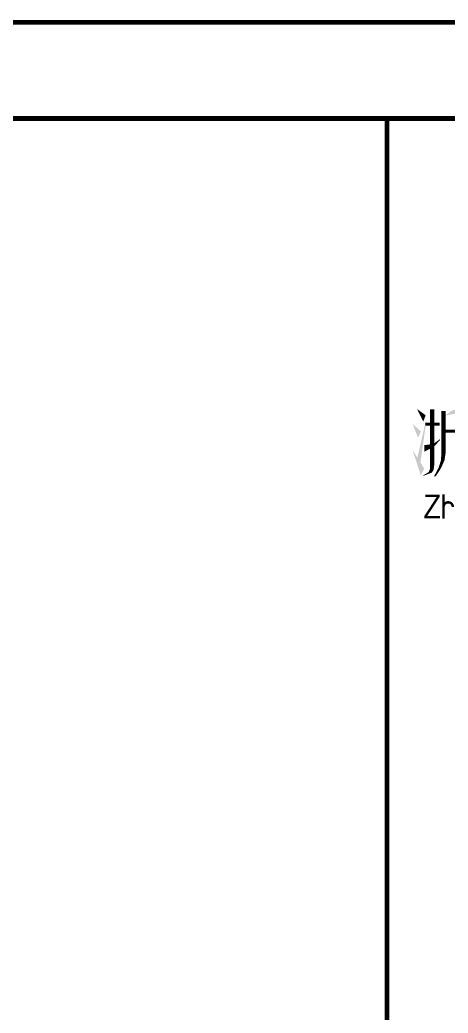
# Model space of a CAD drawing. Extents: x -160106 to 966792, y -663931 to 1550022.
# Drawn here: x -49121.3 to -48987.6, y -85874.2 to -85564.4 of the extents above; entities that cross this region are included whole.
import ezdxf
from ezdxf.enums import TextEntityAlignment as Align

# ---------------------------------------------------------------- set-up
doc = ezdxf.new("R2010")
doc.units = 0
doc.layers.add('0-cxFrame', color=155, linetype='Continuous')
doc.layers.add('0-cxText', color=131, linetype='Continuous', lineweight=25)
doc.styles.add('cx_tuming', font='simhei.ttf')
doc.styles.add('cx_tuqian1', font='')
doc.styles.add('黑体', font='simhei.ttf', dxfattribs={"height": 12})
doc.styles.get('cx_tuqian1').set_extended_font_data('SimSun')

# ---------------------------------------------------------------- blocks, each defined once
blk = doc.blocks.new('zjcx_TT(Dragon)')
at = {"color": 7}
for points, const_width in [([(-6530, -3023), (-6530, -3604)], 43.3), ([(-6412, -3040), (-6412, -3479)], 43.3), ([(-6600, -3178), (-6454, -3178)], 32.5), ([(-6412, -3251), (-6246, -3251)], 32.5)]:
    blk.add_lwpolyline(points, dxfattribs=dict(at, const_width=const_width))
at = {"const_width": 25}
for points in [[(-6602, -3923), (-6454, -3923)], [(-6601, -4138), (-6466, -3930)], [(-6412, -4160), (-6412, -3908)], [(-6613, -4145), (-6450, -4145)]]:
    blk.add_lwpolyline(points, dxfattribs=at)
blk.add_lwpolyline([(-6412, -4038, -1.001561), (-6315, -4038, 3.441563)], format="xyb", dxfattribs=at)
at = {"color": 7}
for points in [[(-6683, -3023), (-6685, -3026), (-6598, -3085), (-6623, -3150)], [(-6305, -3026), (-6397, -3086), (-6243, -3059), (-6397, -3088)], [(-6729, -3180), (-6732, -3183), (-6646, -3254), (-6678, -3316)], [(-6590, -3136), (-6595, -3136), (-6653, -3575), (-6684, -3526)], [(-6546, -3387), (-6612, -3395), (-6543, -3428), (-6612, -3463)], [(-6450, -3333), (-6517, -3382), (-6447, -3342), (-6518, -3416)], [(-6727, -3457), (-6730, -3458), (-6612, -3640), (-6650, -3707)], [(-6391, -3479), (-6434, -3479), (-6401, -3550), (-6440, -3555)], [(-6509, -3604), (-6552, -3604), (-6515, -3651), (-6553, -3642)], [(-6401, -3550), (-6440, -3555), (-6439, -3636), (-6462, -3627)], [(-6534, -3681), (-6567, -3676), (-6619, -3713), (-6623, -3708)], [(-6515, -3651), (-6553, -3642), (-6534, -3681), (-6567, -3676)], [(-6439, -3636), (-6462, -3627), (-6494, -3719), (-6511, -3719)]]:
    blk.add_solid(points, dxfattribs=at)
at = {"layer": '0-cxFrame', "const_width": 30}
blk.add_lwpolyline([(-7000, -10200), (0, -10200), (0, 0), (-7000, 0)], close=True, dxfattribs=at)
blk = doc.blocks.new('zjcx_T2(Dragon)')
at = {"layer": '0-cxFrame', "const_width": 50}
blk.add_lwpolyline([(-7000, 40000), (0, 40000), (0, 0), (-7000, 0)], close=True, dxfattribs=at)
at = {"layer": '0-cxFrame'}
blk.add_blockref('zjcx_TT(Dragon)', (0, 40000), dxfattribs=at)
blk = doc.blocks.new('TK22.A2 L(Dragon)')
at = {"layer": '0-cxFrame', "color": 7, "const_width": 0.5}
blk.add_lwpolyline([(0, 0), (-594, 0), (-594, 420), (0, 420)], close=True, dxfattribs=at)
at = {"layer": '0-cxFrame', "const_width": 0.5}
for points in [[(-80, 10), (-574, 10), (-574, 410), (-80, 410)], [(-10, 10), (-80, 10), (-80, 410), (-10, 410)]]:
    blk.add_lwpolyline(points, close=True, dxfattribs=at)
at = {"layer": '0-cxFrame', "xscale": 0.01, "yscale": 0.01, "zscale": 0.01}
blk.add_blockref('zjcx_T2(Dragon)', (-10, 10), dxfattribs=at)
at = {"style": '黑体', "flags": 4}
blk.add_attdef('图幅', text='', height=3.3, dxfattribs=at).set_placement((-40, 3), align=Align.RIGHT)
at = {"layer": '0-cxText', "flags": 4}
for tag, height, style, p in [('建设单位', 3.5, 'cx_tuming', (-45, 240)), ('项目名称', 3.5, 'cx_tuming', (-45, 210)), ('子项名称', 3.5, 'cx_tuming', (-45, 180)), ('工程编号', 3.3, 'cx_tuqian1', (-35, 165)), ('图名1', 3.5, 'cx_tuming', (-45, 87)), ('图名2', 3.5, 'cx_tuming', (-45, 79)), ('图名3', 3.5, 'cx_tuming', (-45, 71)), ('出图日期', 3.3, 'cx_tuqian1', (-39, 60)), ('专业', 3.3, 'cx_tuqian1', (-55, 52)), ('图号', 3.3, 'cx_tuqian1', (-55, 44)), ('版次', 3.3, 'cx_tuqian1', (-20, 44))]:
    blk.add_attdef(tag, text='', height=height, dxfattribs=dict(at, style=style)).set_placement(p, align=Align.MIDDLE)
at = {"layer": 'Defpoints', "color": 6, "flags": 4}
for tag, height, style, p in [('tufu', 3.3, '黑体', (-12, 12)), ('dwfname', 4, 'cx_tuqian1', (-80, 3))]:
    blk.add_attdef(tag, text='', height=height, dxfattribs=dict(at, style=style)).set_placement(p, align=Align.RIGHT)

msp = doc.modelspace()

# ---------------------------------------------------------------- block references
at = {"layer": '0-cxFrame', "xscale": 3, "yscale": 3, "zscale": 3}
msp.add_blockref('TK22.A2 L(Dragon)', (-48766.71, -86825.19), dxfattribs=at)

doc.saveas('drawing.dxf')
